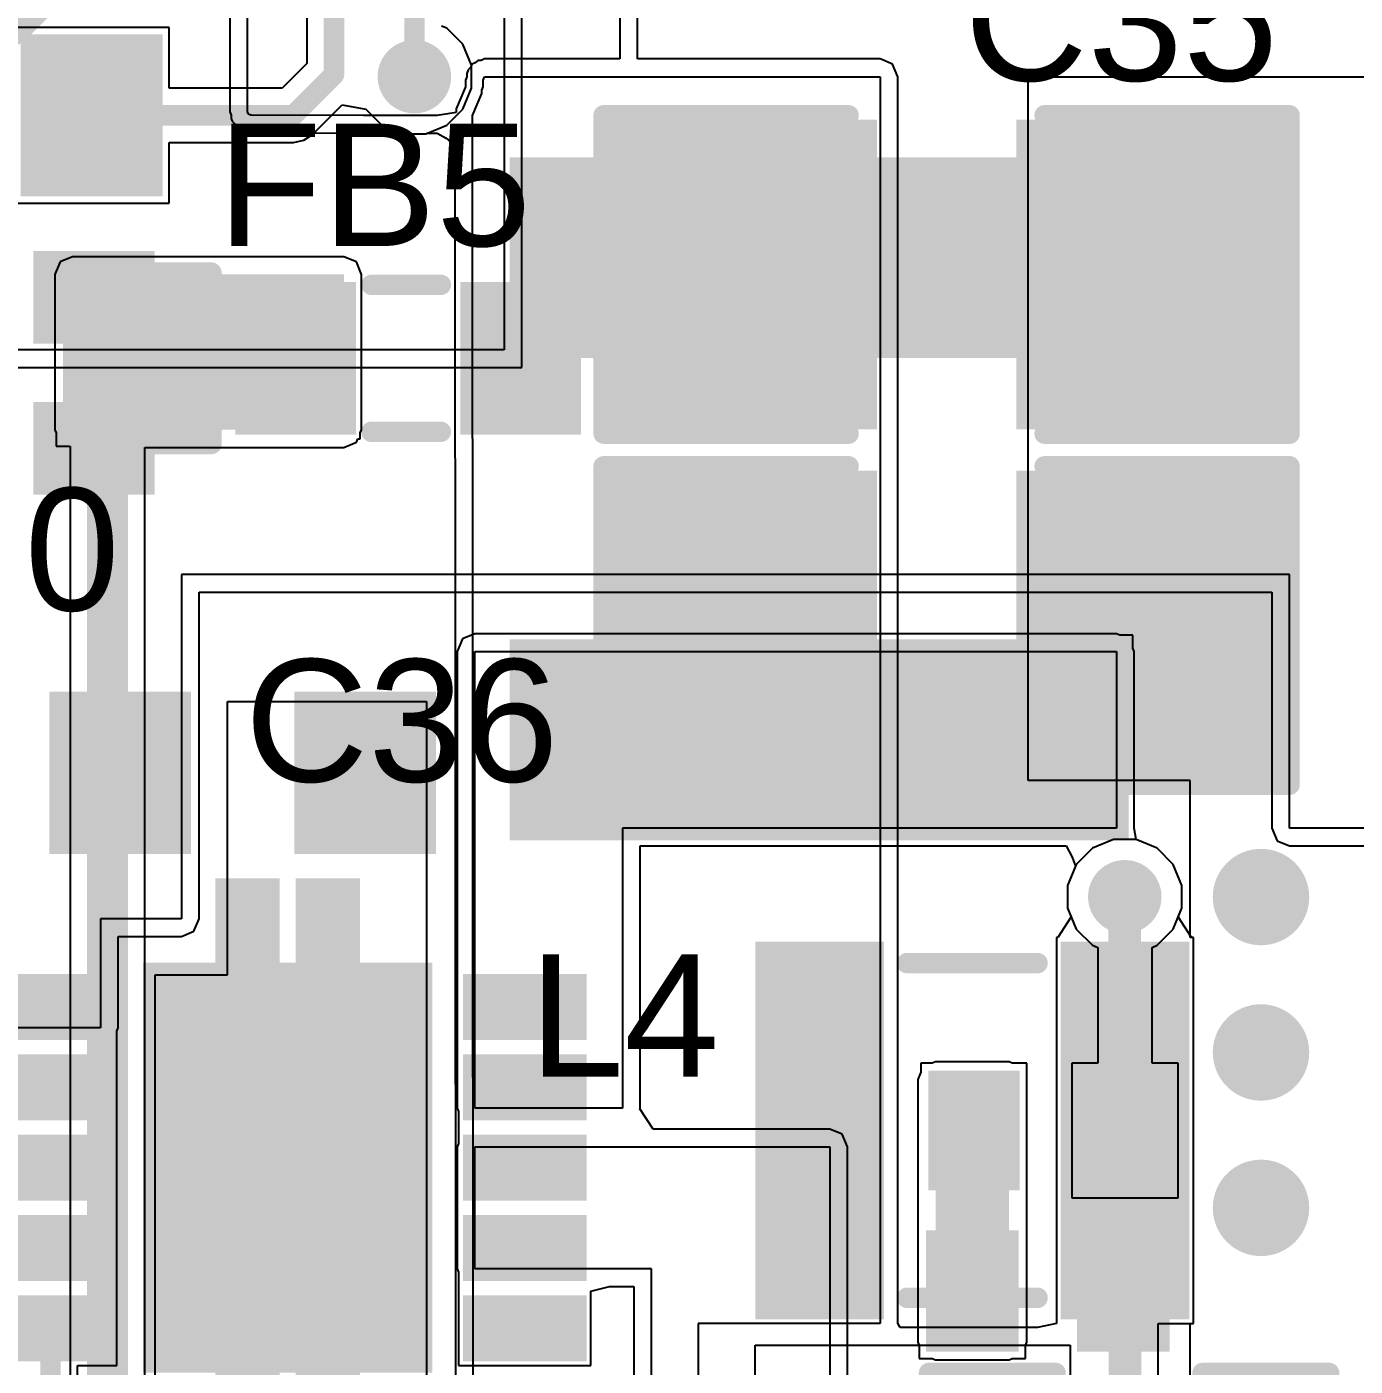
# Model space of a CAD drawing. Header units: millimetres. Extents: x -12 to 5428, y 0 to 5422.
# Drawn here: x -1.14 to 7.12, y 27.1 to 35.44 of the extents above; entities that cross this region are included whole.
import ezdxf

# ---------------------------------------------------------------- set-up
doc = ezdxf.new("R2010")
doc.units = ezdxf.units.MM
for name, color, linetype in [('BottomLayer', 5, 'Continuous'), ('BottomPaste', 16, 'Continuous'), ('BottomSolder', 6, 'Continuous'), ('Mechanical2', 216, 'Continuous'), ('MultiLayer', 9, 'Continuous'), ('PadHoleLayer', 156, 'Continuous'), ('TopLayer', 1, 'Continuous'), ('TopOverlay', 2, 'Continuous'), ('TopPaste', 8, 'Continuous'), ('TopSolder', 216, 'Continuous'), ('ViaHoleLayer', 16, 'Continuous')]:
    doc.layers.add(name, color=color, linetype=linetype)
doc.styles.add('Arial', font='', dxfattribs={"height": 0.2})
doc.styles.get('Arial').set_extended_font_data('Arial')

# ---------------------------------------------------------------- blocks, each defined once
blk = doc.blocks.new('T__________18')
at = {"layer": 'TopLayer'}
blk.add_hatch(color=1, dxfattribs=at).paths.add_polyline_path([(0.381, 0.762), (-0.381, 0.762), (-0.762, 0.381), (-0.762, -0.381), (-0.381, -0.762), (0.381, -0.762), (0.762, -0.381), (0.762, 0.381)])
at = {"layer": 'TopPaste'}
blk.add_hatch(color=8, dxfattribs=at).paths.add_polyline_path([(0.381, 0.762), (-0.381, 0.762), (-0.762, 0.381), (-0.762, -0.381), (-0.381, -0.762), (0.381, -0.762), (0.762, -0.381), (0.762, 0.381)])
at = {"layer": 'TopSolder'}
blk.add_hatch(color=216, dxfattribs=at).paths.add_polyline_path([(0.4185, 0.837), (-0.4185, 0.837), (-0.837, 0.4185), (-0.837, -0.4185), (-0.4185, -0.837), (0.4185, -0.837), (0.837, -0.4185), (0.837, 0.4185)])
at = {"layer": 'TopOverlay', "const_width": 0.2}
for points in [[(-0.9398, 0.4318), (-0.4318, 0.9398)], [(-0.4318, 0.9398), (0.4318, 0.9398)], [(0.4318, 0.9398), (0.9398, 0.4318)], [(-0.9398, -0.4318), (-0.9398, 0.4318)], [(0.9398, -0.4318), (0.9398, 0.4318)], [(-0.9398, -0.4318), (-0.4318, -0.9398)], [(0.4318, -0.9398), (0.9398, -0.4318)], [(-0.4318, -0.9398), (0.4318, -0.9398)]]:
    blk.add_lwpolyline(points, dxfattribs=at)
at = {"layer": 'TopOverlay', "const_width": 0.1}
for points in [[(-0.4818, 0.9398, 1), (-0.3818, 0.9398, 1)], [(-0.4818, 0.9398, 1), (-0.3818, 0.9398, 1)], [(0.3818, 0.9398, 1), (0.4818, 0.9398, 1)], [(0.3818, 0.9398, 1), (0.4818, 0.9398, 1)], [(-0.9898, 0.4318, 1), (-0.8898, 0.4318, 1)], [(-0.9898, 0.4318, 1), (-0.8898, 0.4318, 1)], [(0.8898, 0.4318, 1), (0.9898, 0.4318, 1)], [(0.8898, 0.4318, 1), (0.9898, 0.4318, 1)], [(-0.9898, -0.4318, 1), (-0.8898, -0.4318, 1)], [(-0.9898, -0.4318, 1), (-0.8898, -0.4318, 1)], [(0.8898, -0.4318, 1), (0.9898, -0.4318, 1)], [(0.8898, -0.4318, 1), (0.9898, -0.4318, 1)], [(-0.4818, -0.9398, 1), (-0.3818, -0.9398, 1)], [(-0.4818, -0.9398, 1), (-0.3818, -0.9398, 1)], [(0.3818, -0.9398, 1), (0.4818, -0.9398, 1)], [(0.3818, -0.9398, 1), (0.4818, -0.9398, 1)]]:
    blk.add_lwpolyline(points, format="xyb", close=True, dxfattribs=at)
blk = doc.blocks.new('10_VSON__3_3__B_37')
at = {"layer": 'BottomLayer'}
for points in [[(-0.375, 1.175), (-0.375, 1.725), (-0.125, 1.725), (-0.125, 1.175)], [(0.125, 1.175), (0.125, 1.725), (0.375, 1.725), (0.375, 1.175)], [(-0.825, 1.2), (0.825, 1.2), (0.825, -1.2), (-0.825, -1.2)], [(-1.785, 1.13), (-1.165, 1.13), (-1.165, 0.87), (-1.785, 0.87)], [(1.165, 1.13), (1.785, 1.13), (1.785, 0.87), (1.165, 0.87)], [(-1.785, 0.63), (-1.165, 0.63), (-1.165, 0.37), (-1.785, 0.37)], [(1.165, 0.63), (1.785, 0.63), (1.785, 0.37), (1.165, 0.37)], [(-1.785, 0.13), (-1.165, 0.13), (-1.165, -0.13), (-1.785, -0.13)], [(1.165, 0.13), (1.785, 0.13), (1.785, -0.13), (1.165, -0.13)], [(-1.785, -0.37), (-1.165, -0.37), (-1.165, -0.63), (-1.785, -0.63)], [(1.165, -0.37), (1.785, -0.37), (1.785, -0.63), (1.165, -0.63)], [(-1.785, -0.87), (-1.165, -0.87), (-1.165, -1.13), (-1.785, -1.13)], [(1.165, -0.87), (1.785, -0.87), (1.785, -1.13), (1.165, -1.13)], [(-0.125, -1.175), (-0.125, -1.725), (-0.375, -1.725), (-0.375, -1.175)], [(0.375, -1.175), (0.375, -1.725), (0.125, -1.725), (0.125, -1.175)]]:
    blk.add_hatch(color=5, dxfattribs=at).paths.add_polyline_path(points)
h = blk.add_hatch(color=5, dxfattribs=at)
edge = h.paths.add_edge_path()
edge.add_arc((0, 0.95), 0.25, 0, 360)
h = blk.add_hatch(color=5, dxfattribs=at)
edge = h.paths.add_edge_path()
edge.add_arc((-0.575, 0), 0.25, 0, 360)
h = blk.add_hatch(color=5, dxfattribs=at)
edge = h.paths.add_edge_path()
edge.add_arc((0.575, 0), 0.25, 0, 360)
h = blk.add_hatch(color=5, dxfattribs=at)
edge = h.paths.add_edge_path()
edge.add_arc((0, -0.95), 0.25, 0, 360)
at = {"layer": 'BottomPaste'}
for points in [[(-0.375, 1.175), (-0.375, 1.725), (-0.125, 1.725), (-0.125, 1.175)], [(0.125, 1.175), (0.125, 1.725), (0.375, 1.725), (0.375, 1.175)], [(-0.825, 1.2), (0.825, 1.2), (0.825, -1.2), (-0.825, -1.2)], [(-1.785, 1.13), (-1.165, 1.13), (-1.165, 0.87), (-1.785, 0.87)], [(1.165, 1.13), (1.785, 1.13), (1.785, 0.87), (1.165, 0.87)], [(-1.785, 0.63), (-1.165, 0.63), (-1.165, 0.37), (-1.785, 0.37)], [(1.165, 0.63), (1.785, 0.63), (1.785, 0.37), (1.165, 0.37)], [(-1.785, 0.13), (-1.165, 0.13), (-1.165, -0.13), (-1.785, -0.13)], [(1.165, 0.13), (1.785, 0.13), (1.785, -0.13), (1.165, -0.13)], [(-1.785, -0.37), (-1.165, -0.37), (-1.165, -0.63), (-1.785, -0.63)], [(1.165, -0.37), (1.785, -0.37), (1.785, -0.63), (1.165, -0.63)], [(-1.785, -0.87), (-1.165, -0.87), (-1.165, -1.13), (-1.785, -1.13)], [(1.165, -0.87), (1.785, -0.87), (1.785, -1.13), (1.165, -1.13)], [(-0.125, -1.175), (-0.125, -1.725), (-0.375, -1.725), (-0.375, -1.175)], [(0.375, -1.175), (0.375, -1.725), (0.125, -1.725), (0.125, -1.175)]]:
    blk.add_hatch(color=16, dxfattribs=at).paths.add_polyline_path(points)
at = {"layer": 'BottomSolder'}
for points in [[(-0.45, 1.1), (-0.45, 1.8), (-0.05, 1.8), (-0.05, 1.1)], [(0.05, 1.1), (0.05, 1.8), (0.45, 1.8), (0.45, 1.1)], [(-0.9, 1.275), (0.9, 1.275), (0.9, -1.275), (-0.9, -1.275)], [(-1.86, 1.205), (-1.09, 1.205), (-1.09, 0.795), (-1.86, 0.795)], [(1.09, 1.205), (1.86, 1.205), (1.86, 0.795), (1.09, 0.795)], [(-1.86, 0.705), (-1.09, 0.705), (-1.09, 0.295), (-1.86, 0.295)], [(1.09, 0.705), (1.86, 0.705), (1.86, 0.295), (1.09, 0.295)], [(-1.86, 0.205), (-1.09, 0.205), (-1.09, -0.205), (-1.86, -0.205)], [(1.09, 0.205), (1.86, 0.205), (1.86, -0.205), (1.09, -0.205)], [(-1.86, -0.295), (-1.09, -0.295), (-1.09, -0.705), (-1.86, -0.705)], [(1.09, -0.295), (1.86, -0.295), (1.86, -0.705), (1.09, -0.705)], [(-1.86, -0.795), (-1.09, -0.795), (-1.09, -1.205), (-1.86, -1.205)], [(1.09, -0.795), (1.86, -0.795), (1.86, -1.205), (1.09, -1.205)], [(-0.05, -1.1), (-0.05, -1.8), (-0.45, -1.8), (-0.45, -1.1)], [(0.45, -1.1), (0.45, -1.8), (0.05, -1.8), (0.05, -1.1)]]:
    blk.add_hatch(color=6, dxfattribs=at).paths.add_polyline_path(points)
h = blk.add_hatch(color=6, dxfattribs=at)
edge = h.paths.add_edge_path()
edge.add_arc((0, 0.95), 0.325, 0, 360)
h = blk.add_hatch(color=6, dxfattribs=at)
edge = h.paths.add_edge_path()
edge.add_arc((-0.575, 0), 0.325, 0, 360)
h = blk.add_hatch(color=6, dxfattribs=at)
edge = h.paths.add_edge_path()
edge.add_arc((0.575, 0), 0.325, 0, 360)
h = blk.add_hatch(color=6, dxfattribs=at)
edge = h.paths.add_edge_path()
edge.add_arc((0, -0.95), 0.325, 0, 360)
at = {"layer": 'MultiLayer'}
h = blk.add_hatch(color=9, dxfattribs=at)
edge = h.paths.add_edge_path()
edge.add_arc((0, 0.95), 0.25, 0, 360)
h = blk.add_hatch(color=9, dxfattribs=at)
edge = h.paths.add_edge_path()
edge.add_arc((-0.575, 0), 0.25, 0, 360)
h = blk.add_hatch(color=9, dxfattribs=at)
edge = h.paths.add_edge_path()
edge.add_arc((0.575, 0), 0.25, 0, 360)
h = blk.add_hatch(color=9, dxfattribs=at)
edge = h.paths.add_edge_path()
edge.add_arc((0, -0.95), 0.25, 0, 360)
at = {"layer": 'PadHoleLayer'}
h = blk.add_hatch(color=156, dxfattribs=at)
edge = h.paths.add_edge_path()
edge.add_arc((0, 0.95), 0.15, 0, 360)
h = blk.add_hatch(color=156, dxfattribs=at)
edge = h.paths.add_edge_path()
edge.add_arc((-0.575, 0), 0.15, 0, 360)
h = blk.add_hatch(color=156, dxfattribs=at)
edge = h.paths.add_edge_path()
edge.add_arc((0.575, 0), 0.15, 0, 360)
h = blk.add_hatch(color=156, dxfattribs=at)
edge = h.paths.add_edge_path()
edge.add_arc((0, -0.95), 0.15, 0, 360)
at = {"layer": 'TopLayer'}
h = blk.add_hatch(color=1, dxfattribs=at)
edge = h.paths.add_edge_path()
edge.add_arc((0, 0.95), 0.25, 0, 360)
h = blk.add_hatch(color=1, dxfattribs=at)
edge = h.paths.add_edge_path()
edge.add_arc((-0.575, 0), 0.25, 0, 360)
h = blk.add_hatch(color=1, dxfattribs=at)
edge = h.paths.add_edge_path()
edge.add_arc((0.575, 0), 0.25, 0, 360)
h = blk.add_hatch(color=1, dxfattribs=at)
edge = h.paths.add_edge_path()
edge.add_arc((0, -0.95), 0.25, 0, 360)
at = {"layer": 'TopSolder'}
h = blk.add_hatch(color=216, dxfattribs=at)
edge = h.paths.add_edge_path()
edge.add_arc((0, 0.95), 0.325, 0, 360)
h = blk.add_hatch(color=216, dxfattribs=at)
edge = h.paths.add_edge_path()
edge.add_arc((-0.575, 0), 0.325, 0, 360)
h = blk.add_hatch(color=216, dxfattribs=at)
edge = h.paths.add_edge_path()
edge.add_arc((0.575, 0), 0.325, 0, 360)
h = blk.add_hatch(color=216, dxfattribs=at)
edge = h.paths.add_edge_path()
edge.add_arc((0, -0.95), 0.325, 0, 360)
blk = doc.blocks.new('R___0402_B_40')
at = {"layer": 'BottomLayer'}
for points in [[(-0.2413, 0.3175), (-0.2413, -0.3175), (-0.6985, -0.3175), (-0.6985, 0.3175)], [(0.6985, 0.3175), (0.6985, -0.3175), (0.2413, -0.3175), (0.2413, 0.3175)]]:
    blk.add_hatch(color=5, dxfattribs=at).paths.add_polyline_path(points)
at = {"layer": 'BottomPaste'}
for points in [[(-0.2413, 0.3175), (-0.2413, -0.3175), (-0.6985, -0.3175), (-0.6985, 0.3175)], [(0.6985, 0.3175), (0.6985, -0.3175), (0.2413, -0.3175), (0.2413, 0.3175)]]:
    blk.add_hatch(color=16, dxfattribs=at).paths.add_polyline_path(points)
at = {"layer": 'BottomSolder'}
for points in [[(-0.1863, 0.3725), (-0.1863, -0.3725), (-0.7535, -0.3725), (-0.7535, 0.3725)], [(0.7535, 0.3725), (0.7535, -0.3725), (0.1863, -0.3725), (0.1863, 0.3725)]]:
    blk.add_hatch(color=6, dxfattribs=at).paths.add_polyline_path(points)
blk = doc.blocks.new('IND_1008__2520_M_______45')
at = {"layer": 'TopLayer'}
for points in [[(-1.275, 1.1), (-0.625, 1.1), (-0.625, -1.1), (-1.275, -1.1)], [(0.625, 1.1), (1.275, 1.1), (1.275, -1.1), (0.625, -1.1)]]:
    blk.add_hatch(color=1, dxfattribs=at).paths.add_polyline_path(points)
at = {"layer": 'TopPaste'}
for points in [[(-1.275, 1.1), (-0.625, 1.1), (-0.625, -1.1), (-1.275, -1.1)], [(0.625, 1.1), (1.275, 1.1), (1.275, -1.1), (0.625, -1.1)]]:
    blk.add_hatch(color=8, dxfattribs=at).paths.add_polyline_path(points)
at = {"layer": 'TopSolder'}
for points in [[(-1.35, 1.175), (-0.55, 1.175), (-0.55, -1.175), (-1.35, -1.175)], [(0.55, 1.175), (1.35, 1.175), (1.35, -1.175), (0.55, -1.175)]]:
    blk.add_hatch(color=216, dxfattribs=at).paths.add_polyline_path(points)
at = {"layer": 'TopOverlay', "const_width": 0.127}
for points in [[(0.4064, 1.0414), (-0.4064, 1.0414)], [(0.4064, -1.0414), (-0.4064, -1.0414)]]:
    blk.add_lwpolyline(points, dxfattribs=at)
at = {"layer": 'TopOverlay', "const_width": 0.0635}
for points in [[(-0.4382, 1.0414, 1), (-0.3747, 1.0414, 1)], [(0.3746, 1.0414, 1), (0.4381, 1.0414, 1)], [(-0.4382, -1.0414, 1), (-0.3747, -1.0414, 1)], [(0.3746, -1.0414, 1), (0.4381, -1.0414, 1)]]:
    blk.add_lwpolyline(points, format="xyb", close=True, dxfattribs=at)
blk = doc.blocks.new('C___0402_B_49')
at = {"layer": 'BottomLayer'}
for points in [[(-0.2413, 0.3175), (-0.2413, -0.3175), (-0.6985, -0.3175), (-0.6985, 0.3175)], [(0.6985, 0.3175), (0.6985, -0.3175), (0.2413, -0.3175), (0.2413, 0.3175)]]:
    blk.add_hatch(color=5, dxfattribs=at).paths.add_polyline_path(points)
at = {"layer": 'BottomPaste'}
for points in [[(-0.2413, 0.3175), (-0.2413, -0.3175), (-0.6985, -0.3175), (-0.6985, 0.3175)], [(0.6985, 0.3175), (0.6985, -0.3175), (0.2413, -0.3175), (0.2413, 0.3175)]]:
    blk.add_hatch(color=16, dxfattribs=at).paths.add_polyline_path(points)
at = {"layer": 'BottomSolder'}
for points in [[(-0.1813, 0.3775), (-0.1813, -0.3775), (-0.7585, -0.3775), (-0.7585, 0.3775)], [(0.7585, 0.3775), (0.7585, -0.3775), (0.1813, -0.3775), (0.1813, 0.3775)]]:
    blk.add_hatch(color=6, dxfattribs=at).paths.add_polyline_path(points)
blk = doc.blocks.new('WPN4020H1R0MT__B_116')
at = {"layer": 'BottomLayer'}
for points in [[(-2.05, 1.85), (-0.95, 1.85), (-0.95, -1.85), (-2.05, -1.85)], [(0.95, 1.85), (2.05, 1.85), (2.05, -1.85), (0.95, -1.85)]]:
    blk.add_hatch(color=5, dxfattribs=at).paths.add_polyline_path(points)
at = {"layer": 'BottomPaste'}
for points in [[(-2.05, 1.85), (-0.95, 1.85), (-0.95, -1.85), (-2.05, -1.85)], [(0.95, 1.85), (2.05, 1.85), (2.05, -1.85), (0.95, -1.85)]]:
    blk.add_hatch(color=16, dxfattribs=at).paths.add_polyline_path(points)
at = {"layer": 'BottomSolder'}
for points in [[(-2.125, 1.925), (-0.875, 1.925), (-0.875, -1.925), (-2.125, -1.925)], [(0.875, 1.925), (2.125, 1.925), (2.125, -1.925), (0.875, -1.925)]]:
    blk.add_hatch(color=6, dxfattribs=at).paths.add_polyline_path(points)
blk = doc.blocks.new('IND_0603__1608_M_______120')
at = {"layer": 'TopLayer'}
for points in [[(-1, 0.4), (-0.4, 0.4), (-0.4, -0.4), (-1, -0.4)], [(0.4, 0.4), (1, 0.4), (1, -0.4), (0.4, -0.4)]]:
    blk.add_hatch(color=1, dxfattribs=at).paths.add_polyline_path(points)
at = {"layer": 'TopPaste'}
for points in [[(-1, 0.4), (-0.4, 0.4), (-0.4, -0.4), (-1, -0.4)], [(0.4, 0.4), (1, 0.4), (1, -0.4), (0.4, -0.4)]]:
    blk.add_hatch(color=8, dxfattribs=at).paths.add_polyline_path(points)
at = {"layer": 'TopSolder'}
for points in [[(-1.075, 0.475), (-0.325, 0.475), (-0.325, -0.475), (-1.075, -0.475)], [(0.325, 0.475), (1.075, 0.475), (1.075, -0.475), (0.325, -0.475)]]:
    blk.add_hatch(color=216, dxfattribs=at).paths.add_polyline_path(points)
at = {"layer": 'TopOverlay', "const_width": 0.127}
for points in [[(0.2286, 0.4572), (-0.2032, 0.4572)], [(0.2286, -0.4572), (-0.2032, -0.4572)]]:
    blk.add_lwpolyline(points, dxfattribs=at)
at = {"layer": 'TopOverlay', "const_width": 0.0635}
for points in [[(-0.235, 0.4572, 1), (-0.1715, 0.4572, 1)], [(0.1968, 0.4572, 1), (0.2603, 0.4572, 1)], [(-0.235, -0.4572, 1), (-0.1715, -0.4572, 1)], [(0.1968, -0.4572, 1), (0.2603, -0.4572, 1)]]:
    blk.add_lwpolyline(points, format="xyb", close=True, dxfattribs=at)
blk = doc.blocks.new('C___1206_187')
at = {"layer": 'TopLayer'}
for points in [[(-2.032, 0.889), (-0.508, 0.889), (-0.508, -0.889), (-2.032, -0.889)], [(0.508, 0.889), (2.032, 0.889), (2.032, -0.889), (0.508, -0.889)]]:
    blk.add_hatch(color=1, dxfattribs=at).paths.add_polyline_path(points)
at = {"layer": 'TopPaste'}
for points in [[(-2.032, 0.889), (-0.508, 0.889), (-0.508, -0.889), (-2.032, -0.889)], [(0.508, 0.889), (2.032, 0.889), (2.032, -0.889), (0.508, -0.889)]]:
    blk.add_hatch(color=8, dxfattribs=at).paths.add_polyline_path(points)
at = {"layer": 'TopSolder'}
for points in [[(-2.107, 0.964), (-0.433, 0.964), (-0.433, -0.964), (-2.107, -0.964)], [(0.433, 0.964), (2.107, 0.964), (2.107, -0.964), (0.433, -0.964)]]:
    blk.add_hatch(color=216, dxfattribs=at).paths.add_polyline_path(points)
at = {"layer": 'TopOverlay', "const_width": 0.127}
for points in [[(-0.6096, 0.9906), (-2.1336, 0.9906)], [(-2.1336, 0.9906), (-2.1336, -0.9906)], [(2.1336, 0.9906), (0.6096, 0.9906)], [(2.1336, 0.9906), (2.1336, -0.9906)], [(-0.6096, -0.9906), (-2.1336, -0.9906)], [(2.1336, -0.9906), (0.6096, -0.9906)]]:
    blk.add_lwpolyline(points, dxfattribs=at)
at = {"layer": 'TopOverlay', "const_width": 0.0635}
for points in [[(-2.1653, 0.9906, 1), (-2.1018, 0.9906, 1)], [(-2.1653, 0.9906, 1), (-2.1018, 0.9906, 1)], [(-0.6413, 0.9906, 1), (-0.5778, 0.9906, 1)], [(0.5779, 0.9906, 1), (0.6414, 0.9906, 1)], [(2.1019, 0.9906, 1), (2.1654, 0.9906, 1)], [(2.1019, 0.9906, 1), (2.1654, 0.9906, 1)], [(-2.1653, -0.9906, 1), (-2.1018, -0.9906, 1)], [(-2.1653, -0.9906, 1), (-2.1018, -0.9906, 1)], [(-0.6413, -0.9906, 1), (-0.5778, -0.9906, 1)], [(0.5779, -0.9906, 1), (0.6414, -0.9906, 1)], [(2.1019, -0.9906, 1), (2.1654, -0.9906, 1)], [(2.1019, -0.9906, 1), (2.1654, -0.9906, 1)]]:
    blk.add_lwpolyline(points, format="xyb", close=True, dxfattribs=at)
blk = doc.blocks.new('C___1206_188')
at = {"layer": 'TopLayer'}
for points in [[(-2.032, 0.889), (-0.508, 0.889), (-0.508, -0.889), (-2.032, -0.889)], [(0.508, 0.889), (2.032, 0.889), (2.032, -0.889), (0.508, -0.889)]]:
    blk.add_hatch(color=1, dxfattribs=at).paths.add_polyline_path(points)
at = {"layer": 'TopPaste'}
for points in [[(-2.032, 0.889), (-0.508, 0.889), (-0.508, -0.889), (-2.032, -0.889)], [(0.508, 0.889), (2.032, 0.889), (2.032, -0.889), (0.508, -0.889)]]:
    blk.add_hatch(color=8, dxfattribs=at).paths.add_polyline_path(points)
at = {"layer": 'TopSolder'}
for points in [[(-2.107, 0.964), (-0.433, 0.964), (-0.433, -0.964), (-2.107, -0.964)], [(0.433, 0.964), (2.107, 0.964), (2.107, -0.964), (0.433, -0.964)]]:
    blk.add_hatch(color=216, dxfattribs=at).paths.add_polyline_path(points)
at = {"layer": 'TopOverlay', "const_width": 0.127}
for points in [[(-0.6096, 0.9906), (-2.1336, 0.9906)], [(-2.1336, 0.9906), (-2.1336, -0.9906)], [(2.1336, 0.9906), (0.6096, 0.9906)], [(2.1336, 0.9906), (2.1336, -0.9906)], [(-0.6096, -0.9906), (-2.1336, -0.9906)], [(2.1336, -0.9906), (0.6096, -0.9906)]]:
    blk.add_lwpolyline(points, dxfattribs=at)
at = {"layer": 'TopOverlay', "const_width": 0.0635}
for points in [[(-2.1653, 0.9906, 1), (-2.1018, 0.9906, 1)], [(-2.1653, 0.9906, 1), (-2.1018, 0.9906, 1)], [(-0.6413, 0.9906, 1), (-0.5778, 0.9906, 1)], [(0.5779, 0.9906, 1), (0.6414, 0.9906, 1)], [(2.1019, 0.9906, 1), (2.1654, 0.9906, 1)], [(2.1019, 0.9906, 1), (2.1654, 0.9906, 1)], [(-2.1653, -0.9906, 1), (-2.1018, -0.9906, 1)], [(-2.1653, -0.9906, 1), (-2.1018, -0.9906, 1)], [(-0.6413, -0.9906, 1), (-0.5778, -0.9906, 1)], [(0.5779, -0.9906, 1), (0.6414, -0.9906, 1)], [(2.1019, -0.9906, 1), (2.1654, -0.9906, 1)], [(2.1019, -0.9906, 1), (2.1654, -0.9906, 1)]]:
    blk.add_lwpolyline(points, format="xyb", close=True, dxfattribs=at)
blk = doc.blocks.new('C___0603_193')
at = {"layer": 'TopLayer'}
for points in [[(-0.381, 0.4445), (-0.381, -0.4445), (-1.143, -0.4445), (-1.143, 0.4445)], [(1.143, 0.4445), (1.143, -0.4445), (0.381, -0.4445), (0.381, 0.4445)]]:
    blk.add_hatch(color=1, dxfattribs=at).paths.add_polyline_path(points)
at = {"layer": 'TopPaste'}
for points in [[(-0.381, 0.4445), (-0.381, -0.4445), (-1.143, -0.4445), (-1.143, 0.4445)], [(1.143, 0.4445), (1.143, -0.4445), (0.381, -0.4445), (0.381, 0.4445)]]:
    blk.add_hatch(color=8, dxfattribs=at).paths.add_polyline_path(points)
at = {"layer": 'TopSolder'}
for points in [[(-0.321, 0.5045), (-0.321, -0.5045), (-1.203, -0.5045), (-1.203, 0.5045)], [(1.203, 0.5045), (1.203, -0.5045), (0.321, -0.5045), (0.321, 0.5045)]]:
    blk.add_hatch(color=216, dxfattribs=at).paths.add_polyline_path(points)
at = {"layer": 'TopOverlay', "const_width": 0.127}
for points in [[(-1.2446, -0.5334), (-1.2446, 0.5334)], [(-1.2446, 0.5334), (-0.4572, 0.5334)], [(0.4572, 0.5334), (1.2446, 0.5334)], [(1.2446, -0.5334), (1.2446, 0.5334)], [(-1.2446, -0.5334), (-0.4572, -0.5334)], [(0.4572, -0.5334), (1.2446, -0.5334)]]:
    blk.add_lwpolyline(points, dxfattribs=at)
at = {"layer": 'TopOverlay', "const_width": 0.0635}
for points in [[(-1.2763, 0.5334, 1), (-1.2128, 0.5334, 1)], [(-1.2763, 0.5334, 1), (-1.2128, 0.5334, 1)], [(-0.4889, 0.5334, 1), (-0.4254, 0.5334, 1)], [(0.4255, 0.5334, 1), (0.489, 0.5334, 1)], [(1.2129, 0.5334, 1), (1.2764, 0.5334, 1)], [(1.2129, 0.5334, 1), (1.2764, 0.5334, 1)], [(-1.2763, -0.5334, 1), (-1.2128, -0.5334, 1)], [(-1.2763, -0.5334, 1), (-1.2128, -0.5334, 1)], [(-0.4889, -0.5334, 1), (-0.4254, -0.5334, 1)], [(0.4255, -0.5334, 1), (0.489, -0.5334, 1)], [(1.2129, -0.5334, 1), (1.2764, -0.5334, 1)], [(1.2129, -0.5334, 1), (1.2764, -0.5334, 1)]]:
    blk.add_lwpolyline(points, format="xyb", close=True, dxfattribs=at)
blk = doc.blocks.new('C___0603_197')
at = {"layer": 'TopLayer'}
for points in [[(-0.381, 0.4445), (-0.381, -0.4445), (-1.143, -0.4445), (-1.143, 0.4445)], [(1.143, 0.4445), (1.143, -0.4445), (0.381, -0.4445), (0.381, 0.4445)]]:
    blk.add_hatch(color=1, dxfattribs=at).paths.add_polyline_path(points)
at = {"layer": 'TopPaste'}
for points in [[(-0.381, 0.4445), (-0.381, -0.4445), (-1.143, -0.4445), (-1.143, 0.4445)], [(1.143, 0.4445), (1.143, -0.4445), (0.381, -0.4445), (0.381, 0.4445)]]:
    blk.add_hatch(color=8, dxfattribs=at).paths.add_polyline_path(points)
at = {"layer": 'TopSolder'}
for points in [[(-0.321, 0.5045), (-0.321, -0.5045), (-1.203, -0.5045), (-1.203, 0.5045)], [(1.203, 0.5045), (1.203, -0.5045), (0.321, -0.5045), (0.321, 0.5045)]]:
    blk.add_hatch(color=216, dxfattribs=at).paths.add_polyline_path(points)
at = {"layer": 'TopOverlay', "const_width": 0.127}
for points in [[(-1.2446, 0.5334), (-1.2446, -0.5334)], [(-0.4572, 0.5334), (-1.2446, 0.5334)], [(1.2446, 0.5334), (0.4572, 0.5334)], [(1.2446, 0.5334), (1.2446, -0.5334)], [(-0.4572, -0.5334), (-1.2446, -0.5334)], [(1.2446, -0.5334), (0.4572, -0.5334)]]:
    blk.add_lwpolyline(points, dxfattribs=at)
at = {"layer": 'TopOverlay', "const_width": 0.0635}
for points in [[(-1.2763, 0.5334, 1), (-1.2128, 0.5334, 1)], [(-1.2763, 0.5334, 1), (-1.2128, 0.5334, 1)], [(-0.4889, 0.5334, 1), (-0.4254, 0.5334, 1)], [(0.4255, 0.5334, 1), (0.489, 0.5334, 1)], [(1.2129, 0.5334, 1), (1.2764, 0.5334, 1)], [(1.2129, 0.5334, 1), (1.2764, 0.5334, 1)], [(-1.2763, -0.5334, 1), (-1.2128, -0.5334, 1)], [(-1.2763, -0.5334, 1), (-1.2128, -0.5334, 1)], [(-0.4889, -0.5334, 1), (-0.4254, -0.5334, 1)], [(0.4255, -0.5334, 1), (0.489, -0.5334, 1)], [(1.2129, -0.5334, 1), (1.2764, -0.5334, 1)], [(1.2129, -0.5334, 1), (1.2764, -0.5334, 1)]]:
    blk.add_lwpolyline(points, format="xyb", close=True, dxfattribs=at)
blk = doc.blocks.new('C___0402_B_212')
at = {"layer": 'BottomLayer'}
for points in [[(-0.2413, 0.3175), (-0.2413, -0.3175), (-0.6985, -0.3175), (-0.6985, 0.3175)], [(0.6985, 0.3175), (0.6985, -0.3175), (0.2413, -0.3175), (0.2413, 0.3175)]]:
    blk.add_hatch(color=5, dxfattribs=at).paths.add_polyline_path(points)
at = {"layer": 'BottomPaste'}
for points in [[(-0.2413, 0.3175), (-0.2413, -0.3175), (-0.6985, -0.3175), (-0.6985, 0.3175)], [(0.6985, 0.3175), (0.6985, -0.3175), (0.2413, -0.3175), (0.2413, 0.3175)]]:
    blk.add_hatch(color=16, dxfattribs=at).paths.add_polyline_path(points)
at = {"layer": 'BottomSolder'}
for points in [[(-0.1813, 0.3775), (-0.1813, -0.3775), (-0.7585, -0.3775), (-0.7585, 0.3775)], [(0.7585, 0.3775), (0.7585, -0.3775), (0.1813, -0.3775), (0.1813, 0.3775)]]:
    blk.add_hatch(color=6, dxfattribs=at).paths.add_polyline_path(points)
blk = doc.blocks.new('CAP_0603_B_217')
at = {"layer": 'BottomLayer'}
for points in [[(-1.143, -0.4445), (-1.143, 0.4445), (-0.381, 0.4445), (-0.381, -0.4445)], [(0.381, -0.4445), (0.381, 0.4445), (1.143, 0.4445), (1.143, -0.4445)]]:
    blk.add_hatch(color=5, dxfattribs=at).paths.add_polyline_path(points)
at = {"layer": 'BottomPaste'}
for points in [[(-1.143, -0.4445), (-1.143, 0.4445), (-0.381, 0.4445), (-0.381, -0.4445)], [(0.381, -0.4445), (0.381, 0.4445), (1.143, 0.4445), (1.143, -0.4445)]]:
    blk.add_hatch(color=16, dxfattribs=at).paths.add_polyline_path(points)
at = {"layer": 'BottomSolder'}
for points in [[(-1.203, -0.5045), (-1.203, 0.5045), (-0.321, 0.5045), (-0.321, -0.5045)], [(0.321, -0.5045), (0.321, 0.5045), (1.203, 0.5045), (1.203, -0.5045)]]:
    blk.add_hatch(color=6, dxfattribs=at).paths.add_polyline_path(points)
blk = doc.blocks.new('C___0603_B_218')
at = {"layer": 'BottomLayer'}
for points in [[(-1.143, -0.4445), (-1.143, 0.4445), (-0.381, 0.4445), (-0.381, -0.4445)], [(0.381, -0.4445), (0.381, 0.4445), (1.143, 0.4445), (1.143, -0.4445)]]:
    blk.add_hatch(color=5, dxfattribs=at).paths.add_polyline_path(points)
at = {"layer": 'BottomPaste'}
for points in [[(-1.143, -0.4445), (-1.143, 0.4445), (-0.381, 0.4445), (-0.381, -0.4445)], [(0.381, -0.4445), (0.381, 0.4445), (1.143, 0.4445), (1.143, -0.4445)]]:
    blk.add_hatch(color=16, dxfattribs=at).paths.add_polyline_path(points)
at = {"layer": 'BottomSolder'}
for points in [[(-1.203, -0.5045), (-1.203, 0.5045), (-0.321, 0.5045), (-0.321, -0.5045)], [(0.321, -0.5045), (0.321, 0.5045), (1.203, 0.5045), (1.203, -0.5045)]]:
    blk.add_hatch(color=6, dxfattribs=at).paths.add_polyline_path(points)

msp = doc.modelspace()

# ---------------------------------------------------------------- hatches: boundary and pattern name
at = {"layer": 'BottomLayer'}
h = msp.add_hatch(color=5, dxfattribs=at)
edge = h.paths.add_edge_path()
edge.add_arc((1.269, 35.1282), 0.2286, 0, 360)
h = msp.add_hatch(color=5, dxfattribs=at)
edge = h.paths.add_edge_path()
edge.add_arc((6.5357, 30.0229), 0.3, 0, 360)
h = msp.add_hatch(color=5, dxfattribs=at)
edge = h.paths.add_edge_path()
edge.add_arc((5.6882, 30.0246), 0.2286, 0, 360)
h = msp.add_hatch(color=5, dxfattribs=at)
edge = h.paths.add_edge_path()
edge.add_arc((6.5357, 29.0558), 0.3, 0, 360)
msp.add_hatch(color=5, dxfattribs=at).paths.add_polyline_path([(4.511, 27.2529), (4.9682, 27.2529), (4.9682, 28.8879), (4.511, 28.8879)])
h = msp.add_hatch(color=5, dxfattribs=at)
edge = h.paths.add_edge_path()
edge.add_arc((6.5357, 28.0887), 0.3, 0, 360)
at = {"layer": 'TopLayer'}
h = msp.add_hatch(color=1, dxfattribs=at)
edge = h.paths.add_edge_path()
edge.add_arc((1.269, 35.1282), 0.2286, 0, 360)
msp.add_hatch(color=1, dxfattribs=at).paths.add_polyline_path([(-0.8574, 32.9311), (0.8304, 32.9311), (0.8304, 33.8972), (-0.8574, 33.8972)])
h = msp.add_hatch(color=1, dxfattribs=at)
edge = h.paths.add_edge_path()
edge.add_arc((6.5357, 30.0229), 0.3, 0, 360)
h = msp.add_hatch(color=1, dxfattribs=at)
edge = h.paths.add_edge_path()
edge.add_arc((5.6882, 30.0246), 0.2286, 0, 360)
h = msp.add_hatch(color=1, dxfattribs=at)
edge = h.paths.add_edge_path()
edge.add_arc((6.5357, 29.0558), 0.3, 0, 360)
h = msp.add_hatch(color=1, dxfattribs=at)
edge = h.paths.add_edge_path()
edge.add_arc((6.5357, 28.0887), 0.3, 0, 360)
at = {"layer": 'ViaHoleLayer'}
h = msp.add_hatch(color=16, dxfattribs=at)
edge = h.paths.add_edge_path()
edge.add_arc((1.269, 35.1282), 0.1016, 0, 360)
h = msp.add_hatch(color=16, dxfattribs=at)
edge = h.paths.add_edge_path()
edge.add_arc((5.6882, 30.0246), 0.1016, 0, 360)
h = msp.add_hatch(color=16, dxfattribs=at)
edge = h.paths.add_edge_path()
edge.add_arc((6.5357, 30.0229), 0.15, 0, 360)
h = msp.add_hatch(color=16, dxfattribs=at)
edge = h.paths.add_edge_path()
edge.add_arc((6.5357, 29.0558), 0.15, 0, 360)
h = msp.add_hatch(color=16, dxfattribs=at)
edge = h.paths.add_edge_path()
edge.add_arc((6.5357, 28.0887), 0.15, 0, 360)

# ---------------------------------------------------------------- linework, layer by layer
at = {"layer": 'BottomLayer'}
for p, q in [((1.9374, 33.3191), (1.9374, 37.1094)), ((1.8274, 36.1861), (1.8274, 33.429)), ((0.6007, 35.6323), (0.6007, 35.2105)), ((-0.256, 35.4339), (-1.2212, 35.4339)), ((-0.256, 35.0561), (-0.256, 35.4339)), ((1.4704, 35.4296), (1.4373, 35.4434)), ((1.5704, 35.3296), (1.4704, 35.4296)), ((1.6246, 35.1989), (1.5704, 35.3296)), ((0.6007, 35.2105), (0.4463, 35.0561)), ((1.6246, 35.0575), (1.6246, 35.1989)), ((0.4463, 35.0561), (-0.256, 35.0561)), ((1.5704, 34.9268), (1.6246, 35.0575)), ((0.635, 34.7688), (0.8192, 34.9529)), ((0.8192, 34.9529), (0.9675, 34.9268)), ((0.9675, 34.9268), (1.0675, 34.8267)), ((1.4704, 34.8267), (1.5704, 34.9268)), ((0.5804, 34.7323), (0.635, 34.7688)), ((1.0675, 34.8267), (1.1982, 34.7726)), ((1.1982, 34.7726), (1.3397, 34.7726)), ((1.3397, 34.7726), (1.4704, 34.8267)), ((-0.256, 34.3417), (-0.256, 34.7195)), ((-0.256, 34.7195), (0.516, 34.7195)), ((0.516, 34.7195), (0.5804, 34.7323)), ((-1.2212, 34.3417), (-0.256, 34.3417)), ((1.8274, 33.429), (-1.8816, 33.429)), ((-1.8816, 33.3191), (1.9374, 33.3191)), ((6.7135, 32.0294), (-0.1798, 32.0294)), ((-0.1798, 32.0294), (-0.1798, 29.8881)), ((6.7135, 30.4516), (6.7135, 32.0294)), ((-0.0698, 29.8881), (-0.0698, 31.9194)), ((-0.0698, 31.9194), (6.6035, 31.9194)), ((6.6035, 31.9194), (6.6035, 30.4516)), ((1.5678, 31.6294), (1.5356, 31.5516)), ((1.6456, 31.6616), (1.5678, 31.6294)), ((5.6374, 31.6616), (1.6456, 31.6616)), ((5.6576, 31.6532), (5.6374, 31.6616)), ((5.739, 31.6532), (5.6576, 31.6532)), ((5.739, 31.5718), (5.739, 31.6532)), ((1.5356, 31.5516), (1.5356, 28.7087)), ((1.6456, 28.7087), (1.6456, 31.5516)), ((1.6456, 31.5516), (5.6374, 31.5516)), ((5.6374, 31.5516), (5.6374, 30.4516)), ((5.7473, 31.5516), (5.739, 31.5718)), ((5.7473, 30.4516), (5.7473, 31.5516)), ((0.1056, 29.5387), (0.1056, 31.2402)), ((0.1056, 31.2402), (1.3442, 31.2402)), ((1.3442, 31.2402), (1.3442, 26.9036)), ((5.6374, 30.4516), (2.5634, 30.4516)), ((2.5634, 30.4516), (2.5634, 28.7087)), ((5.7589, 30.3802), (5.7473, 30.4516)), ((6.6035, 30.4516), (6.6358, 30.3738)), ((9.8919, 30.4516), (6.7135, 30.4516)), ((2.6734, 28.7087), (2.6734, 30.3416)), ((2.6734, 30.3416), (5.3227, 30.3416)), ((5.3227, 30.3416), (5.3616, 30.2714)), ((5.8896, 30.3261), (5.7589, 30.3802)), ((6.6358, 30.3738), (6.7135, 30.3416)), ((6.7135, 30.3416), (8.0258, 30.3416)), ((5.3616, 30.2714), (5.382, 30.2146)), ((5.9896, 30.226), (5.8896, 30.3261)), ((5.382, 30.2146), (5.3326, 30.0953)), ((6.0438, 30.0953), (5.9896, 30.226)), ((5.3326, 30.0953), (5.3326, 29.9539)), ((6.0438, 29.9539), (6.0438, 30.0953)), ((5.3326, 29.9539), (5.3867, 29.8232)), ((5.9896, 29.8232), (6.0438, 29.9539)), ((-0.1798, 29.8881), (-0.6844, 29.8881)), ((-0.6844, 29.8881), (-0.6844, 29.2087)), ((-0.102, 29.8104), (-0.0698, 29.8881)), ((-0.5744, 29.2087), (-0.5744, 29.7781)), ((-0.5744, 29.7781), (-0.1798, 29.7781)), ((-0.1798, 29.7781), (-0.102, 29.8104)), ((5.3867, 29.8232), (5.4867, 29.7232)), ((5.8896, 29.7232), (5.9896, 29.8232)), ((5.4867, 29.7232), (5.5213, 29.7089)), ((5.5213, 29.7089), (5.5213, 28.9895)), ((5.8579, 29.71), (5.8896, 29.7232)), ((5.8579, 28.9895), (5.8579, 29.71)), ((-0.3444, 23.0212), (-0.3444, 29.5387)), ((-0.3444, 29.5387), (0.1056, 29.5387)), ((-0.6844, 29.2087), (-1.8816, 29.2087)), ((-0.5828, 29.1885), (-0.5744, 29.2087)), ((-0.5828, 29.0703), (-0.5828, 29.1885)), ((-0.5828, 28.6973), (-0.5828, 29.0703)), ((4.4196, 28.9326), (4.4011, 28.8879)), ((4.4908, 28.9895), (4.4196, 28.9895)), ((4.4196, 28.9895), (4.4196, 28.9326)), ((4.511, 28.9978), (4.4908, 28.9895)), ((4.9682, 28.9978), (4.511, 28.9978)), ((4.9884, 28.9895), (4.9682, 28.9978)), ((5.08, 28.9895), (4.9884, 28.9895)), ((5.08, 28.1513), (5.08, 28.9895)), ((5.5213, 28.9895), (5.3594, 28.9895)), ((5.3594, 28.9895), (5.3594, 28.1513)), ((6.0198, 28.9895), (5.8579, 28.9895)), ((6.0198, 28.1513), (6.0198, 28.9895)), ((4.4011, 28.8879), (4.4011, 27.2529)), ((-0.5828, 28.5703), (-0.5828, 28.6973)), ((1.5356, 28.7087), (1.544, 28.6886)), ((1.544, 28.6886), (1.544, 28.6071)), ((2.5634, 28.7087), (1.6456, 28.7087)), ((2.6721, 28.7057), (2.6734, 28.7087)), ((2.7548, 28.5787), (2.6721, 28.7057)), ((1.544, 28.6071), (1.544, 28.4889)), ((-0.5828, 28.1973), (-0.5828, 28.5703)), ((3.8531, 28.5787), (2.7548, 28.5787)), ((3.9309, 28.5465), (3.8531, 28.5787)), ((3.9631, 28.4687), (3.9309, 28.5465)), ((1.544, 28.4889), (1.5356, 28.4687)), ((1.5356, 28.4687), (1.5356, 27.7087)), ((1.6456, 27.7087), (1.6456, 28.4687)), ((1.6456, 28.4687), (3.8531, 28.4687)), ((3.8531, 28.4687), (3.8531, 26.3805)), ((3.9631, 26.6046), (3.9631, 28.4687)), ((-0.5828, 28.0703), (-0.5828, 28.1973)), ((5.0782, 27.2529), (5.0782, 28.1513)), ((5.0782, 28.1513), (5.08, 28.1513)), ((5.3594, 28.1513), (6.0198, 28.1513)), ((-0.5828, 27.6973), (-0.5828, 28.0703)), ((-0.5828, 27.5703), (-0.5828, 27.6973)), ((1.5356, 27.7087), (1.544, 27.6886)), ((1.544, 27.6886), (1.544, 27.6071)), ((2.7449, 27.7087), (1.6456, 27.7087)), ((2.7449, 23.0212), (2.7449, 27.7087)), ((1.544, 27.6071), (1.544, 27.4801)), ((2.3672, 27.5703), (2.4824, 27.5988)), ((2.4824, 27.5988), (2.635, 27.5988)), ((2.635, 27.5988), (2.635, 23.0212)), ((-0.5828, 27.1071), (-0.5828, 27.5703)), ((2.3672, 27.1071), (2.3672, 27.5703)), ((1.544, 27.4801), (1.544, 27.1071)), ((4.4011, 27.2529), (4.4094, 27.2327)), ((4.4094, 27.2327), (4.4094, 27.1513)), ((5.0698, 27.2327), (5.0782, 27.2529)), ((5.0698, 27.1513), (5.0698, 27.2327)), ((-0.8261, 26.5646), (-0.8261, 27.1071)), ((-0.8261, 27.1071), (-0.5828, 27.1071)), ((1.544, 27.1071), (2.3672, 27.1071)), ((4.4094, 27.1513), (4.4908, 27.1513)), ((4.4908, 27.1513), (4.511, 27.1429)), ((4.511, 27.1429), (4.9682, 27.1429)), ((4.9682, 27.1429), (4.9884, 27.1513)), ((4.9884, 27.1513), (5.0698, 27.1513))]:
    msp.add_line(p, q, dxfattribs=at)
for points, const_width in [([(0.769, 35.1408), (0.769, 35.8544)], 0.127), ([(1.269, 35.1282), (1.269, 35.8544)], 0.127), ([(0.516, 34.8878), (0.769, 35.1408)], 0.127), ([(-0.7386, 34.8878), (0.516, 34.8878)], 0.127), ([(5.6882, 30.0246), (5.6896, 30.0246)], 0.127), ([(5.6896, 28.5704), (5.6896, 30.0246)], 0.127), ([(-2.3636, 28.8387), (-0.9944, 28.8387)], 0.2032), ([(-1.766, 27.8387), (-0.9944, 27.8387)], 0.254), ([(-0.9944, 26.2344), (-0.9944, 27.3387)], 0.127)]:
    msp.add_lwpolyline(points, dxfattribs=dict(at, const_width=const_width))
for points, const_width in [([(0.7372, 35.1408, 1), (0.8007, 35.1408, 1)], 0.0635), ([(0.7372, 35.1408, 1), (0.8007, 35.1408, 1)], 0.0635), ([(1.2372, 35.1282, 1), (1.3007, 35.1282, 1)], 0.0635), ([(-0.7703, 34.8878, 1), (-0.7068, 34.8878, 1)], 0.0635), ([(0.4843, 34.8878, 1), (0.5478, 34.8878, 1)], 0.0635), ([(0.4843, 34.8878, 1), (0.5478, 34.8878, 1)], 0.0635), ([(5.6564, 30.0246, 1), (5.7199, 30.0246, 1)], 0.0635), ([(5.6578, 30.0246, 1), (5.7213, 30.0246, 1)], 0.0635), ([(5.6578, 30.0246, 1), (5.7213, 30.0246, 1)], 0.0635), ([(-1.0452, 28.8387, 1), (-0.9436, 28.8387, 1)], 0.1016), ([(5.6578, 28.5704, 1), (5.7213, 28.5704, 1)], 0.0635), ([(-1.0579, 27.8387, 1), (-0.9309, 27.8387, 1)], 0.127), ([(-1.0262, 27.3387, 1), (-0.9627, 27.3387, 1)], 0.0635)]:
    msp.add_lwpolyline(points, format="xyb", close=True, dxfattribs=dict(at, const_width=const_width))
at = {"layer": 'Mechanical2', "const_width": 0.127}
msp.add_lwpolyline([(-7, 33, -0.414213), (0, 40)], format="xyb", dxfattribs=at)
at = {"layer": 'TopLayer'}
for p, q in [((2.5479, 38.7962), (2.5479, 35.2382)), ((2.6579, 35.2382), (2.6579, 38.7962)), ((0.1204, 36.5214), (0.1204, 34.9097)), ((0.2304, 34.9097), (0.2304, 36.5214)), ((1.6189, 35.1857), (1.6034, 35.1703)), ((1.6273, 35.206), (1.6189, 35.1857)), ((1.6475, 35.2143), (1.6273, 35.206)), ((1.6629, 35.2297), (1.6475, 35.2143)), ((1.6848, 35.2298), (1.6629, 35.2298)), ((1.6629, 35.2298), (1.6629, 35.2297)), ((1.705, 35.2382), (1.6848, 35.2298)), ((2.5479, 35.2382), (1.705, 35.2382)), ((4.1656, 35.2382), (2.6579, 35.2382)), ((4.2434, 35.206), (4.1656, 35.2382)), ((4.2756, 35.1282), (4.2434, 35.206)), ((1.5944, 35.1265), (1.586, 35.1063)), ((1.586, 35.1063), (1.586, 35.0651)), ((1.6034, 35.1703), (1.5944, 35.1484)), ((1.5944, 35.1484), (1.5944, 35.1484)), ((1.5944, 35.1484), (1.5944, 35.1265)), ((1.696, 35.1063), (1.705, 35.1282)), ((1.696, 35.0651), (1.696, 35.1063)), ((1.705, 35.1282), (4.1656, 35.1282)), ((4.1656, 35.1282), (4.1656, 27.3688)), ((4.2756, 27.3688), (4.2756, 35.1282)), ((5.0879, 35.1282), (8.9154, 35.1282)), ((5.0879, 30.7486), (5.0879, 35.1282)), ((1.586, 35.0651), (1.5294, 34.9284)), ((1.631, 34.8863), (1.6876, 35.0231)), ((1.6876, 35.0449), (1.696, 35.0651)), ((1.6876, 35.0231), (1.6876, 35.0449)), ((1.5294, 34.9284), (1.5294, 34.9071)), ((0.1204, 34.9097), (0.1288, 34.8895)), ((0.1288, 34.8895), (0.1288, 34.8676)), ((0.1288, 34.8676), (0.1288, 34.8676)), ((0.1288, 34.8676), (0.1351, 34.8523)), ((0.1351, 34.8523), (0.1351, 34.8523)), ((0.1351, 34.8523), (0.1351, 34.8523)), ((0.1351, 34.8523), (0.1352, 34.8521)), ((0.1352, 34.8521), (0.1507, 34.8367)), ((0.2368, 34.8942), (0.2304, 34.9097)), ((0.2523, 34.8878), (0.2368, 34.8942)), ((0.9525, 34.8863), (0.2523, 34.8878)), ((0.9528, 34.8861), (0.9525, 34.8863)), ((0.9531, 34.8859), (0.9528, 34.8861)), ((1.41, 34.8859), (0.9531, 34.8859)), ((1.5289, 34.906), (1.41, 34.8859)), ((1.5293, 34.907), (1.5289, 34.906)), ((1.5294, 34.9071), (1.5293, 34.907)), ((1.6306, 34.8641), (1.631, 34.865)), ((1.6368, 24.8937), (1.6306, 34.8641)), ((1.631, 34.865), (1.631, 34.8863)), ((0.1507, 34.8367), (0.1526, 34.8319)), ((0.1526, 34.8319), (0.1574, 34.8299)), ((0.1574, 34.8299), (0.1651, 34.8222)), ((0.1651, 34.8222), (0.1724, 34.8149)), ((0.1724, 34.8149), (0.1743, 34.8101)), ((0.1743, 34.8101), (0.1791, 34.8082)), ((0.1791, 34.8082), (0.1945, 34.7927)), ((0.1945, 34.7927), (0.1947, 34.7926)), ((0.1947, 34.7926), (0.1947, 34.7926)), ((0.1947, 34.7926), (0.1947, 34.7926)), ((0.1947, 34.7926), (0.2099, 34.7862)), ((0.2099, 34.7862), (0.21, 34.7862)), ((0.21, 34.7862), (0.2318, 34.7862)), ((0.2318, 34.7862), (0.252, 34.7778)), ((0.252, 34.7778), (0.9521, 34.7764)), ((0.9521, 34.7764), (0.9531, 34.7759)), ((0.9531, 34.7759), (1.1901, 34.7759)), ((1.1901, 34.7759), (1.1982, 34.7726)), ((1.1982, 34.7726), (1.3397, 34.7726)), ((1.3397, 34.7726), (1.3478, 34.7759)), ((1.3478, 34.7759), (1.41, 34.7759)), ((1.41, 34.7759), (1.4671, 34.7447)), ((1.4671, 34.7447), (1.5207, 34.6995)), ((1.5207, 34.6995), (1.5268, 24.8936)), ((-0.9352, 33.975), (-0.9572, 33.9217)), ((-0.8574, 34.0072), (-0.9352, 33.975)), ((0.8304, 34.0072), (-0.8574, 34.0072)), ((0.9082, 33.975), (0.8304, 34.0072)), ((0.9404, 33.8972), (0.9082, 33.975)), ((-0.959, 33.9174), (-0.9674, 33.8972)), ((-0.9674, 33.8972), (-0.9674, 32.9311)), ((-0.9572, 33.9217), (-0.959, 33.9217)), ((-0.959, 33.9217), (-0.959, 33.9174)), ((0.9404, 32.9311), (0.9404, 33.8972)), ((-0.9674, 32.9311), (-0.959, 32.9109)), ((0.932, 32.9108), (0.9404, 32.9311)), ((-0.959, 32.9109), (-0.959, 32.8295)), ((0.8304, 32.8211), (0.9082, 32.8533)), ((0.9082, 32.8533), (0.9167, 32.874)), ((0.9167, 32.874), (0.932, 32.874)), ((0.932, 32.874), (0.932, 32.9108)), ((-0.959, 32.8295), (-0.8776, 32.8295)), ((-0.8776, 32.8295), (-0.8731, 32.8276)), ((-0.8731, 32.8276), (-0.8731, 22.1458)), ((-0.4069, 22.1458), (-0.4069, 32.8211)), ((-0.4069, 32.8211), (0.8304, 32.8211)), ((6.096, 30.7486), (5.0879, 30.7486)), ((6.096, 29.772), (6.096, 30.7486)), ((5.6174, 30.3802), (5.4867, 30.3261)), ((5.7589, 30.3802), (5.6174, 30.3802)), ((5.8896, 30.3261), (5.7589, 30.3802)), ((5.4867, 30.3261), (5.3867, 30.226)), ((5.9896, 30.226), (5.8896, 30.3261)), ((5.3867, 30.226), (5.3326, 30.0953)), ((6.0438, 30.0953), (5.9896, 30.226)), ((5.3326, 30.0953), (5.3326, 29.9539)), ((6.0438, 29.9539), (6.0438, 30.0953)), ((5.3326, 29.9539), (5.3553, 29.899)), ((6.021, 29.899), (6.0438, 29.9539)), ((5.3553, 29.899), (5.272, 29.772)), ((6.1043, 29.772), (6.021, 29.899)), ((5.272, 29.772), (5.263, 29.772)), ((5.263, 29.772), (5.263, 27.3688)), ((6.1162, 29.772), (6.096, 29.772)), ((6.1162, 29.772), (6.1043, 29.772)), ((6.1162, 27.3688), (6.1162, 29.772)), ((6.1162, 27.3688), (6.1162, 29.772)), ((4.1656, 27.3688), (3.0338, 27.3688)), ((3.0338, 27.3688), (3.0338, 25.6552)), ((4.292, 27.3441), (4.2756, 27.3688)), ((5.1462, 27.3441), (4.292, 27.3441)), ((5.263, 27.3688), (5.1462, 27.3441)), ((5.8968, 26.1143), (5.8968, 27.3688)), ((5.8968, 27.3688), (6.1162, 27.3688)), ((6.096, 26.0659), (6.096, 27.3688)), ((6.096, 27.3688), (6.1162, 27.3688)), ((3.3889, 26.8701), (3.3889, 27.2341)), ((3.3889, 27.2341), (5.3493, 27.2341)), ((5.3493, 27.2341), (5.3493, 25.9923))]:
    msp.add_line(p, q, dxfattribs=at)
for points, const_width in [([(-0.64, 33.212), (-0.4764, 33.3756)], 0.254), ([(-0.64, 21.7801), (-0.64, 33.212)], 0.254), ([(6.5411, 30.1302), (6.6119, 30.1302)], 0.2032), ([(5.6882, 28.5718), (5.6882, 30.0246)], 0.2032), ([(5.6882, 28.5718), (5.6896, 28.5704)], 0.2032), ([(5.6896, 26.0285), (5.6896, 28.5704)], 0.2032)]:
    msp.add_lwpolyline(points, dxfattribs=dict(at, const_width=const_width))
for points, const_width in [([(-0.5399, 33.3756, 1), (-0.4129, 33.3756, 1)], 0.127), ([(-0.7035, 33.212, 1), (-0.5765, 33.212, 1)], 0.127), ([(-0.7035, 33.212, 1), (-0.5765, 33.212, 1)], 0.127), ([(6.4903, 30.1302, 1), (6.5919, 30.1302, 1)], 0.1016), ([(6.5611, 30.1302, 1), (6.6627, 30.1302, 1)], 0.1016), ([(5.6374, 30.0246, 1), (5.739, 30.0246, 1)], 0.1016), ([(5.6374, 28.5718, 1), (5.739, 28.5718, 1)], 0.1016), ([(5.6374, 28.5718, 1), (5.739, 28.5718, 1)], 0.1016), ([(5.6388, 28.5704, 1), (5.7404, 28.5704, 1)], 0.1016), ([(5.6388, 28.5704, 1), (5.7404, 28.5704, 1)], 0.1016)]:
    msp.add_lwpolyline(points, format="xyb", close=True, dxfattribs=dict(at, const_width=const_width))

# ---------------------------------------------------------------- block references
for name, p in [('T__________18', (-1.6567, 36.3633)), ('CAP_0603_B_217', (-1.5006, 34.8878)), ('C___0603_193', (-1.2384, 33.3756)), ('R___0402_B_40', (5.2197, 28.5704))]:
    msp.add_blockref(name, p)
for name, p, rotation in [('C___1206_188', (4.5799, 33.8972), 180), ('WPN4020H1R0MT__B_116', (3.7874, 32.5016), 270), ('C___0402_B_212', (-0.7243, 33.2856), 90), ('IND_0603__1608_M_______120', (1.2304, 33.3756), 180), ('C___1206_187', (4.5799, 31.7128), 180), ('C___0603_B_218', (0.2012, 30.7957), 180), ('10_VSON__3_3__B_37', (0.4806, 28.3387), 180), ('IND_1008__2520_M_______45', (4.7396, 28.5704), 180), ('C___0402_B_49', (5.2095, 27.5704), 180), ('C___0603_197', (5.715, 26.528), 180)]:
    msp.add_blockref(name, p, dxfattribs=dict(rotation=rotation))

# ---------------------------------------------------------------- texts
at = {"layer": 'TopOverlay', "style": 'Arial'}
for s, p in [('C35', (4.689, 35.1029)), ('FB5', (0.0434, 34.0742)), ('C30', (-2.5163, 31.8059)), ('C36', (0.2136, 30.7408)), ('L4', (1.9814, 28.9053))]:
    msp.add_text(s, height=0.762, dxfattribs=at).set_placement(p)

doc.saveas('drawing.dxf')
